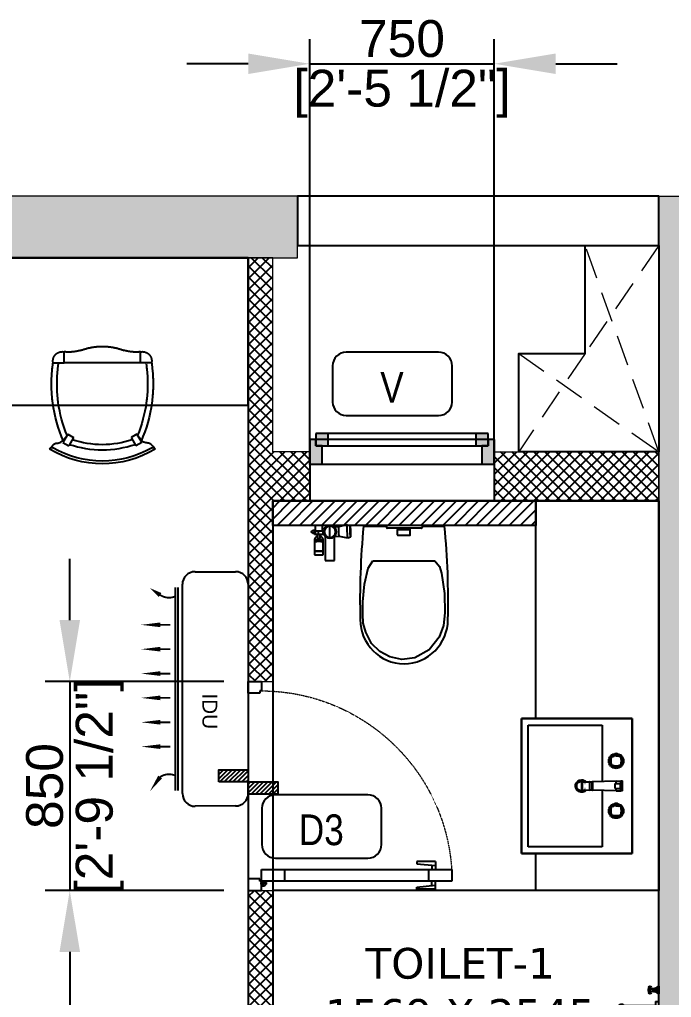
# Model space of a CAD drawing. Header units: millimetres. Extents: x -9976 to 131129, y -15735 to 207061.
# Drawn here: x 100364 to 103014, y 179416 to 183395 of the extents above; entities that cross this region are included whole.
import ezdxf
from ezdxf.enums import TextEntityAlignment as Align

# ---------------------------------------------------------------- set-up
doc = ezdxf.new("R2010")
doc.units = ezdxf.units.MM
for name, pattern in [('( Hidden )', [0.375, 0.25, -0.125]), ('3.5BHK EAST-UN-5$0$DASHED', [0.75, 0.5, -0.25]), ('3BHK  WEST_UN-2$0$2024-08-30_TOWER-C$0$HIDDEN', [9.525, 6.35, -3.175])]:
    doc.linetypes.add(name, pattern=pattern)
for name, color, linetype in [('A-Dimensions', 4, 'Continuous'), ('A-Door', 11, 'Continuous'), ('A-Door Line', 8, 'Continuous'), ('A-Elevation 10', 8, 'Continuous'), ('A-Fixture', 8, 'Continuous'), ('A-Furniture', 8, 'Continuous'), ('A-Hatch', 252, 'Continuous'), ('A-Room Boundary', 44, 'Continuous'), ('A-Shaft', 8, 'Continuous'), ('A-Text Main', 44, 'Continuous'), ('A-Ventilator', 4, 'Continuous')]:
    doc.layers.add(name, color=color, linetype=linetype)
doc.layers.add('A-Wall', color=240, linetype='Continuous', lineweight=35)
doc.styles.add('2024-08-29_TOWER-A$0$simplex-0.8', font='simplex.shx', dxfattribs={"width": 0.8})
doc.styles.add('3BHK  WEST_UN-2$0$AMISH', font='arial.ttf')
doc.styles.add('3BHK EAST -UN-4$0$grid_text', font='verdana.ttf')
doc.styles.add('ARIAL', font='ARIALN.TTF')
doc.styles.add('S', font='arial.ttf', dxfattribs={"height": 150})
doc.dimstyles.new('DIMSMALL', dxfattribs={"dimtxt": 150, "dimasz": 250, "dimexe": 100, "dimexo": 100, "dimgap": 25, "dimtad": 1, "dimdec": 0, "dimtxsty": 'S', "dimcen": 0, "dimdle": 100, "dimclrd": 8, "dimclre": 8, "dimclrt": 256, "dimazin": 3, "dimtfac": 1, "dimtdec": 0, "dimtix": 1, "dimtmove": 0, "dimatfit": 3, "dimldrblk": '12_DatumFilled', "dimlwd": -1, "dimlwe": -1, "dimarcsym": 1})

# ---------------------------------------------------------------- blocks, each defined once
blk = doc.blocks.new('A$C9b4d8ff6')
at = {"layer": 'A-Door'}
for p, q in [((84.9, 827.1), (37.7, 827.1)), ((37.7, 827.1), (37.8, 53.1)), ((85, 53.1), (84.9, 827.1)), ((4.7, 761.1), (37.7, 761.1)), ((4.7, 761.1), (4.7, 685.5)), ((14.1, 685.5), (21.1, 761.1)), ((117.9, 761.1), (84.9, 761.1)), ((108.5, 685.5), (101.5, 761.1)), ((117.9, 761.1), (118, 685.5)), ((19.8, 746.9), (37.7, 746.9)), ((84.9, 732.7), (37.7, 732.7)), ((102.8, 746.9), (84.9, 746.9)), ((4.7, 685.5), (14.1, 685.5)), ((118, 685.5), (108.5, 685.5)), ((84.9, 147.5), (37.7, 147.5)), ((0, 0), (0, 53.1)), ((0, 53.1), (37.8, 53.1)), ((14.2, 62.5), (42.5, 62.5)), ((28.3, 76.7), (28.3, 48.4)), ((37.8, 53.1), (85, 53.1)), ((37.8, 53.1), (37.8, 47.2)), ((37.8, 47.2), (47.2, 47.2)), ((47.2, 47.2), (47.2, 0)), ((85, 53.1), (85, 53.1)), ((802.8, 47.2), (802.8, 0.1)), ((812.2, 47.2), (802.8, 47.2)), ((850, 53.2), (812.2, 53.1)), ((812.2, 53.1), (812.2, 47.2)), ((850, 0.1), (850, 53.2)), ((47.2, 0), (0, 0)), ((802.8, 0.1), (850, 0.1))]:
    blk.add_line(p, q, dxfattribs=at)
blk.add_circle((28.3, 62.5), 9.44, dxfattribs=at)
at = {"layer": 'A-Door', "linetype": '3.5BHK EAST-UN-5$0$DASHED', "lineweight": 0}
blk.add_arc((35.5, 52), 776.7, 0.0858, 86.3542, dxfattribs=at)
blk = doc.blocks.new('3BHK  WEST_UN-2$0$2024-08-30_TOWER-C$0$STUDY TABLE CHAIR')
at = {"linetype": '3BHK  WEST_UN-2$0$2024-08-30_TOWER-C$0$HIDDEN', "ltscale": 0.1}
for p, q in [((-0.1555, 0.4111), (-0.1555, 0.4556)), ((0.1556, 0.4111), (0.1556, 0.4556)), ((-0.1999, 0.4111), (-0.1555, 0.4111)), ((-0.1555, 0.4111), (0.1556, 0.4111)), ((0.2001, 0.4111), (0.1556, 0.4111))]:
    blk.add_line(p, q, dxfattribs=at)
for p, q in [((-0.1407, 0.1205), (-0.1601, 0.0868)), ((-0.1407, 0.1205), (-0.1166, 0.1066)), ((0.1408, 0.1205), (0.1168, 0.1066)), ((0.1408, 0.1205), (0.1603, 0.0868)), ((-0.1601, 0.0868), (-0.1361, 0.0729)), ((-0.1166, 0.1066), (-0.1361, 0.0729)), ((0.1168, 0.1066), (0.1362, 0.0729)), ((0.1603, 0.0868), (0.1362, 0.0729)), ((0.2129, 0.0621), (0.2143, 0.0597))]:
    blk.add_line(p, q)
for centre, radius, start, end in [((0.0001, 0.2324), 0.2454, 68.7607, 111.2393), ((-0.1629, 0.4185), 0.0378, 78.6583, 191.3417), ((-0.1365, 0.6309), 0.1764, 263.8312, 285.6961), ((0.1367, 0.6309), 0.1764, 254.3039, 276.1688), ((0.1631, 0.4185), 0.0378, 348.6583, 101.3417), ((0.3729, 0.325), 0.5793, 171.4462, 187.5978), ((0.3729, 0.325), 0.557, 171.1022, 187.9028), ((-0.3726, 0.325), 0.557, 352.0972, 8.8978), ((-0.3726, 0.325), 0.5793, 352.4022, 8.5538)]:
    blk.add_arc(centre, radius, start, end, dxfattribs=at)
for centre, radius, start, end in [((0.3729, 0.325), 0.5793, 187.5978, 203.7494), ((0.3729, 0.325), 0.557, 187.9028, 202.0547), ((-0.3726, 0.325), 0.557, 337.9453, 352.0972), ((-0.3726, 0.325), 0.5793, 336.2506, 352.4022), ((0.0001, 0.4667), 0.3889, 251.717, 288.283), ((-0.2058, 0.0575), 0.00864, 63.5361, 166.1654), ((0, 0.4148), 0.4148, 238.902, 301.1196), ((0, 0.4148), 0.4037, 239.9747, 300.0253), ((0.0001, 0.4667), 0.4111, 251.0753, 288.9247), ((0.2058, 0.0581), 0.00814, 29.3011, 117.8056)]:
    blk.add_arc(centre, radius, start, end)
for points, knots in [([(-0.2102, 0.0649), (-0.2048, 0.0722), (-0.1961, 0.0837), (-0.179, 0.0843), (-0.1605, 0.0918), (-0.1515, 0.1042), (-0.1443, 0.1142)], [0, 0, 0, 0, 1.141957, 1.816294, 2.20041, 3.805403, 3.805403, 3.805403, 3.805403]), ([(0.21, 0.0651), (0.2047, 0.0722), (0.1963, 0.0837), (0.1793, 0.0842), (0.1608, 0.0918), (0.1519, 0.1042), (0.1446, 0.1142)], [0, 0, 0, 0, 1.119264, 1.793601, 2.177718, 3.782711, 3.782711, 3.782711, 3.782711])]:
    blk.add_open_spline(points, degree=3, knots=knots)
blk = doc.blocks.new('A$C68b82993')
at = {"layer": 'A-Furniture', "ltscale": 600}
blk.add_lwpolyline([(1200, 0), (1200, 600), (0, 600), (0, 0)], close=True, dxfattribs=at)
at = {"layer": 'A-Furniture', "ltscale": 600, "xscale": -1000, "yscale": 1000, "zscale": 1000}
blk.add_blockref('3BHK  WEST_UN-2$0$2024-08-30_TOWER-C$0$STUDY TABLE CHAIR', (606.6, -238.7), dxfattribs=at)
blk = doc.blocks.new('A$Cf00fcc3f')
at = {"layer": 'A-Fixture'}
for p, q in [((0, 0), (0, -450)), ((550, 0), (0, 0)), ((0, -450), (0, 0)), ((0, 0), (550, 0)), ((550, -450), (550, 0)), ((550, 0), (550, -450)), ((153.6, -41.5), (163.5, -38.6)), ((157.1, -39.5), (155.1, -41.1)), ((162.3, -36.7), (157.1, -39.5)), ((167.9, -35), (162.3, -36.7)), ((163.5, -38.6), (173.8, -37.6)), ((163.5, -38.6), (164.5, -41)), ((173.8, -34.4), (167.9, -35)), ((179.7, -35), (173.8, -34.4)), ((179.7, -35), (173.8, -34.4)), ((173.8, -37.6), (184.1, -38.6)), ((173.8, -37.6), (173.8, -40.1)), ((185.4, -36.7), (179.7, -35)), ((185.4, -36.7), (179.7, -35)), ((184.1, -38.6), (183.2, -41)), ((184.1, -38.6), (194.1, -41.5)), ((190.6, -39.5), (185.4, -36.7)), ((190.6, -39.5), (185.4, -36.7)), ((192.5, -41.1), (190.6, -39.5)), ((192.5, -41.1), (190.6, -39.5)), ((254.8, -39.2), (296, -39.2)), ((254.8, -39.2), (255, -45.5)), ((295.9, -45.5), (296, -39.2)), ((356.8, -41.5), (366.7, -38.6)), ((360.3, -39.5), (358.3, -41.1)), ((365.5, -36.7), (360.3, -39.5)), ((371.1, -35), (365.5, -36.7)), ((366.7, -38.6), (377, -37.6)), ((366.7, -38.6), (367.7, -41)), ((377, -34.4), (371.1, -35)), ((382.9, -35), (377, -34.4)), ((382.9, -35), (377, -34.4)), ((377, -37.6), (387.3, -38.6)), ((377, -37.6), (377, -40.1)), ((388.6, -36.7), (382.9, -35)), ((388.6, -36.7), (382.9, -35)), ((387.3, -38.6), (386.4, -41)), ((387.3, -38.6), (397.3, -41.5)), ((393.8, -39.5), (388.6, -36.7)), ((393.8, -39.5), (388.6, -36.7)), ((395.7, -41.1), (393.8, -39.5)), ((395.7, -41.1), (393.8, -39.5)), ((144.2, -58.7), (143.6, -64.6)), ((143.6, -64.6), (144.2, -70.5)), ((143.6, -64.6), (144.2, -70.5)), ((145.9, -53), (144.2, -58.7)), ((144.2, -70.5), (145.9, -76.1)), ((144.2, -70.5), (145.9, -76.1)), ((148.7, -47.8), (145.9, -53)), ((145.9, -76.1), (148.7, -81.3)), ((145.9, -76.1), (148.7, -81.3)), ((146.8, -64.6), (147.8, -54.3)), ((147.8, -74.9), (146.8, -64.6)), ((149.4, -64.6), (146.8, -64.6)), ((147.8, -54.3), (150.8, -44.3)), ((147.8, -54.3), (150.3, -55.2)), ((147.8, -74.9), (150.3, -73.9)), ((150.8, -84.8), (147.8, -74.9)), ((150.3, -45.9), (148.7, -47.8)), ((149.4, -64.6), (150.3, -55.2)), ((150.3, -73.9), (149.4, -64.6)), ((150.3, -55.2), (152.9, -46.2)), ((152.9, -82.9), (150.3, -73.9)), ((151.6, -42.4), (150.8, -44.3)), ((150.8, -44.3), (152.9, -46.2)), ((151.6, -42.4), (153.6, -41.5)), ((153.7, -44.5), (151.6, -42.4)), ((152.5, -55), (151.6, -64.6)), ((151.6, -64.6), (152.5, -74.2)), ((151.6, -64.6), (152.5, -74.2)), ((155.2, -46), (152.5, -55)), ((155.2, -46), (152.5, -55)), ((152.5, -74.2), (155.2, -83.2)), ((152.5, -74.2), (155.2, -83.2)), ((153.7, -44.5), (152.9, -46.2)), ((154.1, -55.3), (153.2, -64.6)), ((153.2, -64.6), (154.1, -73.9)), ((155.5, -43.7), (153.6, -41.5)), ((155.5, -43.7), (153.7, -44.5)), ((156.4, -47.2), (154.1, -55.3)), ((154.1, -73.9), (156.4, -81.9)), ((164.2, -43.3), (155.2, -46)), ((155.5, -43.7), (164.5, -41)), ((164.5, -44.9), (156.4, -47.2)), ((173.8, -42.3), (164.2, -43.3)), ((173.8, -42.3), (164.2, -43.3)), ((164.5, -41), (173.8, -40.1)), ((173.8, -43.9), (164.5, -44.9)), ((173.8, -40.1), (183.2, -41)), ((183.4, -43.3), (173.8, -42.3)), ((183.1, -44.9), (173.8, -43.9)), ((191.2, -47.2), (183.1, -44.9)), ((183.2, -41), (192.2, -43.7)), ((183.4, -43.3), (192.4, -46)), ((192.4, -46), (183.4, -43.3)), ((191.2, -47.2), (193.5, -55.3)), ((191.2, -81.9), (193.5, -73.9)), ((192.2, -43.7), (194.1, -41.5)), ((192.2, -43.7), (193.9, -44.5)), ((192.4, -46), (195.1, -55)), ((192.4, -83.2), (195.1, -74.2)), ((192.4, -83.2), (195.1, -74.2)), ((194.4, -64.6), (193.5, -55.3)), ((194.4, -64.6), (193.5, -73.9)), ((193.9, -44.5), (196, -42.4)), ((193.9, -44.5), (194.7, -46.2)), ((194.1, -41.5), (196, -42.4)), ((196.9, -44.3), (194.7, -46.2)), ((194.7, -46.2), (197.4, -55.2)), ((197.4, -73.9), (194.7, -82.9)), ((195.1, -55), (196, -64.6)), ((196, -64.6), (195.1, -74.2)), ((196, -42.4), (196.9, -44.3)), ((196.9, -44.3), (199.8, -54.3)), ((199.8, -74.9), (196.9, -84.8)), ((198.9, -47.8), (197.3, -45.9)), ((198.9, -47.8), (197.3, -45.9)), ((199.8, -54.3), (197.4, -55.2)), ((197.4, -55.2), (198.3, -64.6)), ((198.3, -64.6), (197.4, -73.9)), ((199.8, -74.9), (197.4, -73.9)), ((198.3, -64.6), (200.8, -64.6)), ((201.7, -53), (198.9, -47.8)), ((201.7, -53), (198.9, -47.8)), ((198.9, -81.3), (201.7, -76.1)), ((198.9, -81.3), (201.7, -76.1)), ((199.8, -54.3), (200.8, -64.6)), ((200.8, -64.6), (199.8, -74.9)), ((203.4, -58.7), (201.7, -53)), ((203.4, -58.7), (201.7, -53)), ((201.7, -76.1), (203.4, -70.5)), ((201.7, -76.1), (203.4, -70.5)), ((203.4, -58.7), (204, -64.6)), ((204, -64.6), (203.4, -58.7)), ((204, -64.6), (203.4, -70.5)), ((204, -64.6), (203.4, -70.5)), ((255.5, -64.6), (255, -45.5)), ((255, -45.5), (295.9, -45.5)), ((255.5, -64.6), (258.3, -160.2)), ((255.5, -64.6), (265.1, -64.6)), ((265.1, -68.5), (265.1, -47.9)), ((285.7, -47.9), (265.1, -47.9)), ((265.1, -68.5), (285.7, -68.5)), ((285.7, -68.5), (285.7, -47.9)), ((285.7, -64.6), (295.3, -64.6)), ((295.3, -64.6), (292.6, -160.2)), ((295.3, -64.6), (295.9, -45.5)), ((347.4, -58.7), (346.8, -64.6)), ((346.8, -64.6), (347.4, -70.5)), ((346.8, -64.6), (347.4, -70.5)), ((349.1, -53), (347.4, -58.7)), ((347.4, -70.5), (349.1, -76.1)), ((347.4, -70.5), (349.1, -76.1)), ((351.9, -47.8), (349.1, -53)), ((349.1, -76.1), (351.9, -81.3)), ((349.1, -76.1), (351.9, -81.3)), ((350, -64.6), (351, -54.3)), ((351, -74.9), (350, -64.6)), ((352.6, -64.6), (350, -64.6)), ((351, -54.3), (354, -44.3)), ((351, -54.3), (353.5, -55.2)), ((351, -74.9), (353.5, -73.9)), ((354, -84.8), (351, -74.9)), ((353.5, -45.9), (351.9, -47.8)), ((352.6, -64.6), (353.5, -55.2)), ((353.5, -73.9), (352.6, -64.6)), ((353.5, -55.2), (356.1, -46.2)), ((356.1, -82.9), (353.5, -73.9)), ((354.8, -42.4), (354, -44.3)), ((354, -44.3), (356.1, -46.2)), ((354.8, -42.4), (356.8, -41.5)), ((356.9, -44.5), (354.8, -42.4)), ((355.7, -55), (354.8, -64.6)), ((354.8, -64.6), (355.7, -74.2)), ((354.8, -64.6), (355.7, -74.2)), ((358.4, -46), (355.7, -55)), ((358.4, -46), (355.7, -55)), ((355.7, -74.2), (358.4, -83.2)), ((355.7, -74.2), (358.4, -83.2)), ((356.9, -44.5), (356.1, -46.2)), ((357.3, -55.3), (356.4, -64.6)), ((356.4, -64.6), (357.3, -73.9)), ((358.7, -43.7), (356.8, -41.5)), ((358.7, -43.7), (356.9, -44.5)), ((359.6, -47.2), (357.3, -55.3)), ((357.3, -73.9), (359.6, -81.9)), ((367.4, -43.3), (358.4, -46)), ((358.7, -43.7), (367.7, -41)), ((367.7, -44.9), (359.6, -47.2)), ((377, -42.3), (367.4, -43.3)), ((377, -42.3), (367.4, -43.3)), ((367.7, -41), (377, -40.1)), ((377, -43.9), (367.7, -44.9)), ((377, -40.1), (386.4, -41)), ((386.6, -43.3), (377, -42.3)), ((386.3, -44.9), (377, -43.9)), ((394.4, -47.2), (386.3, -44.9)), ((386.4, -41), (395.4, -43.7)), ((386.6, -43.3), (395.6, -46)), ((395.6, -46), (386.6, -43.3)), ((394.4, -47.2), (396.7, -55.3)), ((394.4, -81.9), (396.7, -73.9)), ((395.4, -43.7), (397.3, -41.5)), ((395.4, -43.7), (397.1, -44.5)), ((395.6, -46), (398.3, -55)), ((395.6, -83.2), (398.3, -74.2)), ((395.6, -83.2), (398.3, -74.2)), ((397.6, -64.6), (396.7, -55.3)), ((397.6, -64.6), (396.7, -73.9)), ((397.1, -44.5), (399.2, -42.4)), ((397.1, -44.5), (397.9, -46.2)), ((397.3, -41.5), (399.2, -42.4)), ((400.1, -44.3), (397.9, -46.2)), ((397.9, -46.2), (400.6, -55.2)), ((400.6, -73.9), (397.9, -82.9)), ((398.3, -55), (399.2, -64.6)), ((399.2, -64.6), (398.3, -74.2)), ((399.2, -42.4), (400.1, -44.3)), ((400.1, -44.3), (403, -54.3)), ((403, -74.9), (400.1, -84.8)), ((402.1, -47.8), (400.5, -45.9)), ((402.1, -47.8), (400.5, -45.9)), ((403, -54.3), (400.6, -55.2)), ((400.6, -55.2), (401.5, -64.6)), ((401.5, -64.6), (400.6, -73.9)), ((403, -74.9), (400.6, -73.9)), ((401.5, -64.6), (404, -64.6)), ((404.9, -53), (402.1, -47.8)), ((404.9, -53), (402.1, -47.8)), ((402.1, -81.3), (404.9, -76.1)), ((402.1, -81.3), (404.9, -76.1)), ((403, -54.3), (404, -64.6)), ((404, -64.6), (403, -74.9)), ((406.6, -58.7), (404.9, -53)), ((406.6, -58.7), (404.9, -53)), ((404.9, -76.1), (406.6, -70.5)), ((404.9, -76.1), (406.6, -70.5)), ((406.6, -58.7), (407.2, -64.6)), ((406.6, -58.7), (407.2, -64.6)), ((407.2, -64.6), (406.6, -70.5)), ((407.2, -64.6), (406.6, -70.5)), ((148.7, -81.3), (150.3, -83.2)), ((148.7, -81.3), (150.3, -83.2)), ((150.8, -84.8), (152.9, -82.9)), ((151.6, -86.8), (150.8, -84.8)), ((151.6, -86.8), (153.7, -84.7)), ((151.6, -86.8), (153.6, -87.6)), ((152.9, -82.9), (153.7, -84.7)), ((155.5, -85.5), (153.6, -87.6)), ((163.5, -90.6), (153.6, -87.6)), ((153.7, -84.7), (155.5, -85.5)), ((155.1, -88.1), (157.1, -89.7)), ((155.1, -88.1), (157.1, -89.7)), ((155.2, -83.2), (164.2, -85.9)), ((155.2, -83.2), (164.2, -85.9)), ((164.5, -88.1), (155.5, -85.5)), ((156.4, -81.9), (164.5, -84.3)), ((157.1, -89.7), (162.3, -92.4)), ((157.1, -89.7), (162.3, -92.4)), ((162.3, -92.4), (167.9, -94.2)), ((162.3, -92.4), (167.9, -94.2)), ((163.5, -90.6), (164.5, -88.1)), ((173.8, -91.6), (163.5, -90.6)), ((164.2, -85.9), (173.8, -86.8)), ((164.2, -85.9), (173.8, -86.8)), ((164.5, -84.3), (173.8, -85.2)), ((173.8, -89), (164.5, -88.1)), ((167.9, -94.2), (173.8, -94.7)), ((167.9, -94.2), (173.8, -94.7)), ((173.8, -85.2), (183.1, -84.3)), ((173.8, -86.8), (183.4, -85.9)), ((173.8, -86.8), (183.4, -85.9)), ((183.2, -88.1), (173.8, -89)), ((173.8, -91.6), (173.8, -89)), ((184.1, -90.6), (173.8, -91.6)), ((173.8, -94.7), (179.7, -94.2)), ((173.8, -94.7), (179.7, -94.2)), ((179.7, -94.2), (185.4, -92.4)), ((179.7, -94.2), (185.4, -92.4)), ((183.1, -84.3), (191.2, -81.9)), ((192.2, -85.5), (183.2, -88.1)), ((184.1, -90.6), (183.2, -88.1)), ((183.4, -85.9), (192.4, -83.2)), ((183.4, -85.9), (192.4, -83.2)), ((194.1, -87.6), (184.1, -90.6)), ((185.4, -92.4), (190.6, -89.7)), ((185.4, -92.4), (190.6, -89.7)), ((190.6, -89.7), (192.5, -88.1)), ((190.6, -89.7), (192.5, -88.1)), ((192.2, -85.5), (193.9, -84.7)), ((192.2, -85.5), (194.1, -87.6)), ((193.9, -84.7), (194.7, -82.9)), ((193.9, -84.7), (196, -86.8)), ((196, -86.8), (194.1, -87.6)), ((196.9, -84.8), (194.7, -82.9)), ((196, -86.8), (196.9, -84.8)), ((197.3, -83.2), (198.9, -81.3)), ((197.3, -83.2), (198.9, -81.3)), ((351.9, -81.3), (353.5, -83.2)), ((351.9, -81.3), (353.5, -83.2)), ((354, -84.8), (356.1, -82.9)), ((354.8, -86.8), (354, -84.8)), ((354.8, -86.8), (356.9, -84.7)), ((354.8, -86.8), (356.8, -87.6)), ((356.1, -82.9), (356.9, -84.7)), ((358.7, -85.5), (356.8, -87.6)), ((366.7, -90.6), (356.8, -87.6)), ((356.9, -84.7), (358.7, -85.5)), ((358.3, -88.1), (360.3, -89.7)), ((358.3, -88.1), (360.3, -89.7)), ((358.4, -83.2), (367.4, -85.9)), ((358.4, -83.2), (367.4, -85.9)), ((367.7, -88.1), (358.7, -85.5)), ((359.6, -81.9), (367.7, -84.3)), ((360.3, -89.7), (365.5, -92.4)), ((360.3, -89.7), (365.5, -92.4)), ((365.5, -92.4), (371.1, -94.2)), ((365.5, -92.4), (371.1, -94.2)), ((366.7, -90.6), (367.7, -88.1)), ((377, -91.6), (366.7, -90.6)), ((367.4, -85.9), (377, -86.8)), ((367.4, -85.9), (377, -86.8)), ((367.7, -84.3), (377, -85.2)), ((377, -89), (367.7, -88.1)), ((371.1, -94.2), (377, -94.7)), ((371.1, -94.2), (377, -94.7)), ((377, -85.2), (386.3, -84.3)), ((377, -86.8), (386.6, -85.9)), ((377, -86.8), (386.6, -85.9)), ((386.4, -88.1), (377, -89)), ((377, -91.6), (377, -89)), ((387.3, -90.6), (377, -91.6)), ((377, -94.7), (382.9, -94.2)), ((377, -94.7), (382.9, -94.2)), ((382.9, -94.2), (388.6, -92.4)), ((382.9, -94.2), (388.6, -92.4)), ((386.3, -84.3), (394.4, -81.9)), ((395.4, -85.5), (386.4, -88.1)), ((387.3, -90.6), (386.4, -88.1)), ((386.6, -85.9), (395.6, -83.2)), ((386.6, -85.9), (395.6, -83.2)), ((397.3, -87.6), (387.3, -90.6)), ((388.6, -92.4), (393.8, -89.7)), ((388.6, -92.4), (393.8, -89.7)), ((393.8, -89.7), (395.7, -88.1)), ((393.8, -89.7), (395.7, -88.1)), ((395.4, -85.5), (397.1, -84.7)), ((395.4, -85.5), (397.3, -87.6)), ((397.1, -84.7), (397.9, -82.9)), ((397.1, -84.7), (399.2, -86.8)), ((399.2, -86.8), (397.3, -87.6)), ((400.1, -84.8), (397.9, -82.9)), ((399.2, -86.8), (400.1, -84.8)), ((400.5, -83.2), (402.1, -81.3)), ((400.5, -83.2), (402.1, -81.3)), ((257.2, -122), (27.5, -122)), ((27.5, -122), (27.5, -422)), ((522.5, -122), (293.7, -122)), ((522.5, -422), (522.5, -122)), ((258.3, -162.3), (258.3, -160.2)), ((292.6, -160.2), (258.3, -160.2)), ((258.3, -162.3), (258.6, -171.8)), ((258.3, -162.3), (292.5, -162.3)), ((258.6, -171.8), (258.6, -172.7)), ((258.6, -171.8), (292.2, -171.8)), ((259.4, -201.1), (258.6, -172.7)), ((292.2, -172.7), (258.6, -172.7)), ((264.3, -192.3), (264.3, -190.8)), ((286.5, -192.3), (286.5, -190.8)), ((291.4, -201.1), (292.2, -172.7)), ((292.2, -171.8), (292.5, -162.3)), ((292.2, -171.8), (292.2, -172.7)), ((292.6, -160.2), (292.5, -162.3)), ((259.4, -201.1), (259.5, -204.3)), ((259.4, -201.1), (291.4, -201.1)), ((259.5, -204.3), (291.3, -204.3)), ((291.3, -204.3), (291.4, -201.1)), ((27.5, -422), (522.5, -422)), ((0, -450), (550, -450)), ((550, -450), (0, -450))]:
    blk.add_line(p, q, dxfattribs=at)
for radius, start, end in [(25, 130.6704, 0), (20, 145.6811, 0), (25, 0, 45), (20, 0, 24.0891)]:
    blk.add_arc((275, -205), radius, start, end, dxfattribs=at)
blk = doc.blocks.new('A$Cc5426abf')
at = {"layer": 'A-Ventilator', "linetype": 'Continuous'}
for points in [[(0, 150), (50, 150), (50, 225), (25, 225), (25, 250), (0, 250)], [(25, 225), (75, 225), (75, 275), (25, 275)], [(725, 275), (675, 275), (675, 225), (725, 225)], [(750, 250), (725, 250), (725, 225), (700, 225), (700, 150), (750, 150)]]:
    blk.add_hatch(color=256, dxfattribs=at).paths.add_polyline_path(points)
for p, q in [((0, 250), (0, 150)), ((750, 250), (0, 250)), ((25, 250), (0, 250)), ((0, 250), (0, 150)), ((0, 250), (0, 150)), ((75, 275), (25, 275)), ((25, 275), (25, 225)), ((25, 225), (25, 250)), ((675, 275), (75, 275)), ((75, 225), (75, 275)), ((675, 275), (75, 275)), ((675, 250), (75, 250)), ((725, 275), (675, 275)), ((675, 275), (675, 225)), ((725, 225), (725, 275)), ((750, 250), (725, 250)), ((725, 250), (725, 225)), ((750, 250), (750, 150)), ((750, 250), (750, 150)), ((750, 250), (750, 150)), ((50, 225), (25, 225)), ((25, 225), (75, 225)), ((50, 150), (50, 225)), ((75, 225), (675, 225)), ((675, 225), (725, 225)), ((725, 225), (700, 225)), ((700, 225), (700, 150)), ((0, 150), (0, 0)), ((0, 150), (50, 150)), ((0, 150), (0, 0)), ((50, 150), (700, 150)), ((700, 150), (750, 150)), ((750, 150), (750, 0)), ((750, 150), (750, 0)), ((750, 0), (0, 0))]:
    blk.add_line(p, q, dxfattribs=at)
blk = doc.blocks.new('A$Cfbc7273c')
at = {"layer": 'A-Fixture'}
for p, q in [((-41.9, 68.8), (-41.9, 81.3)), ((-41.9, 81.3), (-27.4, 81.2)), ((-23.6, 68.6), (-23.6, 81.3)), ((-22.2, 81.5), (-22.2, 68.5)), ((-20.4, 68.3), (-20.4, 81.7)), ((-18, 82.2), (-18, 67.8)), ((-15.8, 67.3), (-15.8, 82.7)), ((-13.3, 66.5), (-13.3, 83.5)), ((-9.9, 65.2), (-9.9, 84.7)), ((-5.4, 63), (-5.4, 87)), ((0, 90.6), (0, 59.4)), ((0, -90.6), (0, 90.6)), ((-27.4, 68.8), (-41.9, 68.8)), ((-13.5, 10), (-152, 10)), ((-13.5, 26), (-13.5, 10)), ((0, 27), (-12.5, 27)), ((0, -27), (0, 27)), ((-152, -10), (-13.5, -10)), ((-13.5, -10), (-13.5, -26)), ((-12.5, -27), (0, -27)), ((-41.9, -68.8), (-41.9, -81.3)), ((-27.4, -68.8), (-41.9, -68.8)), ((-23.6, -68.6), (-23.6, -81.3)), ((-22.2, -81.5), (-22.2, -68.5)), ((-20.4, -68.3), (-20.4, -81.7)), ((-18, -82.2), (-18, -67.8)), ((-15.8, -67.3), (-15.8, -82.7)), ((-13.3, -66.5), (-13.3, -83.5)), ((-9.9, -65.2), (-9.9, -84.7)), ((-5.4, -63), (-5.4, -87)), ((0, -90.6), (0, -59.4)), ((-41.9, -81.3), (-27.4, -81.2))]:
    blk.add_line(p, q, dxfattribs=at)
for centre, radius in [((-36, 85.7), 4.41), ((-36, 64.3), 4.41), ((-36, 74.8), 3.69), ((-36, -64.3), 4.41), ((-36, -74.8), 3.69), ((-36, -85.7), 4.41)]:
    blk.add_circle(centre, radius, dxfattribs=at)
for centre, radius, start, end in [((-27.2, 125.4), 44.2, 269.7849, 308.0362), ((-27.4, 24.1), 44.7, 52.1791, 90), ((-152, 0), 16, 90, 180.0001), ((-152, 0), 16, 180.0001, 270), ((-152, 0), 10, 90, 270), ((-152, 0), 16, 38.6822, 90), ((-12.5, 26), 0.999, 89.9998, 180.1995), ((-152, 0), 16, 270, 321.3178), ((-12.5, -26), 1, 180, 269.8008), ((-27.4, -24.1), 44.7, 270, 307.8209), ((-27.2, -125.4), 44.2, 51.9638, 90.2151)]:
    blk.add_arc(centre, radius, start, end, dxfattribs=at)
blk = doc.blocks.new('3BHK  WEST_UN-2$0$fgdskokjmfv')
at = {"layer": 'A-Fixture', "linetype": 'Continuous'}
for p, q in [((15769362.5, 1072214.8), (15769328, 1072207)), ((15769362.5, 1072214.8), (15769374.5, 1072212)), ((15769217.4, 1072186.7), (15769217.5, 1072186.9)), ((15769217.4, 1072186.5), (15769217.4, 1072186.7)), ((15769217.4, 1072186.3), (15769217.4, 1072186.5)), ((15769217.4, 1072186.1), (15769217.4, 1072186.3)), ((15769217.4, 1072186.3), (15769217.4, 1072186.3)), ((15769217.5, 1072185.9), (15769217.4, 1072186.1)), ((15769217.5, 1072187.3), (15769217.6, 1072187.5)), ((15769217.5, 1072187.1), (15769217.5, 1072187.3)), ((15769217.5, 1072186.9), (15769217.5, 1072187.1)), ((15769217.5, 1072185.7), (15769217.5, 1072185.9)), ((15769217.5, 1072185.5), (15769217.5, 1072185.7)), ((15769217.5, 1072185.3), (15769217.5, 1072185.5)), ((15769217.6, 1072185.1), (15769217.5, 1072185.3)), ((15769217.6, 1072187.7), (15769217.7, 1072187.9)), ((15769217.6, 1072187.5), (15769217.6, 1072187.7)), ((15769217.6, 1072184.9), (15769217.6, 1072185.1)), ((15769217.7, 1072184.7), (15769217.6, 1072184.9)), ((15769217.7, 1072187.9), (15769217.8, 1072188.1)), ((15769217.8, 1072184.5), (15769217.7, 1072184.7)), ((15769217.8, 1072188.3), (15769217.9, 1072188.5)), ((15769217.8, 1072188.1), (15769217.8, 1072188.3)), ((15769217.8, 1072184.3), (15769217.8, 1072184.5)), ((15769217.9, 1072184.2), (15769217.8, 1072184.3)), ((15769217.9, 1072188.5), (15769218, 1072188.7)), ((15769218, 1072184), (15769217.9, 1072184.2)), ((15769218, 1072188.7), (15769218.1, 1072188.8)), ((15769218.1, 1072183.8), (15769218, 1072184)), ((15769218.1, 1072188.8), (15769218.2, 1072189)), ((15769218.2, 1072183.6), (15769218.1, 1072183.8)), ((15769218.2, 1072189), (15769218.3, 1072189.2)), ((15769218.3, 1072183.5), (15769218.2, 1072183.6)), ((15769218.3, 1072189.2), (15769218.4, 1072189.3)), ((15769218.5, 1072183.3), (15769218.3, 1072183.5)), ((15769218.4, 1072189.3), (15769218.5, 1072189.5)), ((15769218.5, 1072189.5), (15769218.7, 1072189.6)), ((15769218.6, 1072183.2), (15769218.5, 1072183.3)), ((15769218.7, 1072183), (15769218.6, 1072183.2)), ((15769218.7, 1072189.6), (15769218.8, 1072189.8)), ((15769218.8, 1072182.9), (15769218.7, 1072183)), ((15769218.8, 1072189.8), (15769218.9, 1072189.9)), ((15769219, 1072182.7), (15769218.8, 1072182.9)), ((15769218.9, 1072189.9), (15769219.1, 1072190.1)), ((15769219.1, 1072182.6), (15769219, 1072182.7)), ((15769219.1, 1072190.1), (15769219.2, 1072190.2)), ((15769219.3, 1072182.5), (15769219.1, 1072182.6)), ((15769219.2, 1072190.2), (15769219.4, 1072190.3)), ((15769219.4, 1072182.3), (15769219.3, 1072182.5)), ((15769219.4, 1072190.3), (15769219.6, 1072190.4)), ((15769219.6, 1072182.2), (15769219.4, 1072182.3)), ((15769219.6, 1072190.4), (15769219.7, 1072190.6)), ((15769219.8, 1072182.1), (15769219.6, 1072182.2)), ((15769219.7, 1072190.6), (15769219.9, 1072190.7)), ((15769219.9, 1072182), (15769219.8, 1072182.1)), ((15769219.9, 1072190.7), (15769220.1, 1072190.8)), ((15769220.1, 1072181.9), (15769219.9, 1072182)), ((15769220.1, 1072190.8), (15769220.3, 1072190.8)), ((15769220.3, 1072181.8), (15769220.1, 1072181.9)), ((15769220.3, 1072190.8), (15769220.4, 1072190.9)), ((15769220.5, 1072181.7), (15769220.3, 1072181.8)), ((15769220.4, 1072190.9), (15769220.6, 1072191)), ((15769220.7, 1072181.7), (15769220.5, 1072181.7)), ((15769220.6, 1072191), (15769220.8, 1072191.1)), ((15769220.9, 1072181.6), (15769220.7, 1072181.7)), ((15769220.8, 1072191.1), (15769221, 1072191.1)), ((15769221, 1072181.5), (15769220.9, 1072181.6)), ((15769221, 1072191.1), (15769221.2, 1072191.2)), ((15769221.2, 1072181.5), (15769221, 1072181.5)), ((15769221.2, 1072191.2), (15769221.4, 1072191.2)), ((15769221.4, 1072181.4), (15769221.2, 1072181.5)), ((15769221.4, 1072191.2), (15769221.6, 1072191.3)), ((15769221.6, 1072181.4), (15769221.4, 1072181.4)), ((15769221.6, 1072191.3), (15769221.8, 1072191.3)), ((15769221.8, 1072181.4), (15769221.6, 1072181.4)), ((15769221.8, 1072191.3), (15769222, 1072191.3)), ((15769222, 1072181.4), (15769221.8, 1072181.4)), ((15769222, 1072191.3), (15769222.2, 1072191.3)), ((15769222.2, 1072181.3), (15769222, 1072181.4)), ((15769222.2, 1072191.3), (15769222.4, 1072191.3)), ((15769222.4, 1072181.3), (15769222.2, 1072181.3)), ((15769222.4, 1072191.3), (15769222.4, 1072191.3)), ((15769222.5, 1072191.3), (15769222.4, 1072191.3)), ((15769222.4, 1072191.3), (15769222.4, 1072191.3)), ((15769222.4, 1072191.3), (15769222.5, 1072191.3)), ((15769222.5, 1072181.3), (15769222.4, 1072181.3)), ((15769222.4, 1072181.3), (15769222.4, 1072181.3)), ((15769222.4, 1072181.3), (15769222.5, 1072181.3)), ((15769222.6, 1072191.3), (15769222.5, 1072191.3)), ((15769222.5, 1072191.3), (15769222.5, 1072191.3)), ((15769222.5, 1072191.3), (15769222.7, 1072191.3)), ((15769222.6, 1072181.3), (15769222.5, 1072181.3)), ((15769222.5, 1072181.3), (15769222.5, 1072181.3)), ((15769222.5, 1072181.3), (15769222.7, 1072181.3)), ((15769222.8, 1072191.3), (15769222.6, 1072191.3)), ((15769222.8, 1072181.3), (15769222.6, 1072181.3)), ((15769222.7, 1072191.3), (15769222.9, 1072191.3)), ((15769222.7, 1072181.3), (15769222.8, 1072181.3)), ((15769232.1, 1072191.3), (15769222.8, 1072191.3)), ((15769222.8, 1072181.3), (15769228.8, 1072181.3)), ((15769223, 1072181.3), (15769222.8, 1072181.3)), ((15769222.9, 1072191.3), (15769223.1, 1072191.3)), ((15769223.3, 1072181.3), (15769223, 1072181.3)), ((15769223.1, 1072191.3), (15769223.4, 1072191.3)), ((15769223.6, 1072181.3), (15769223.3, 1072181.3)), ((15769223.4, 1072191.3), (15769223.8, 1072191.3)), ((15769224, 1072181.3), (15769223.6, 1072181.3)), ((15769223.8, 1072191.3), (15769224.2, 1072191.3)), ((15769224.4, 1072181.3), (15769224, 1072181.3)), ((15769224.2, 1072191.3), (15769224.7, 1072191.3)), ((15769224.9, 1072181.3), (15769224.4, 1072181.3)), ((15769228.6, 1072190), (15769228.8, 1072176)), ((15769228.7, 1072190), (15769232.9, 1072190)), ((15769233.2, 1072176), (15769228.9, 1072176)), ((15769231.8, 1072211.9), (15769232.1, 1072190)), ((15769309.2, 1072211.9), (15769231.8, 1072211.9)), ((15769232.9, 1072190), (15769239.6, 1072190)), ((15769233.1, 1072183), (15769232.9, 1072190)), ((15769233.2, 1072176), (15769233.1, 1072183)), ((15769239.6, 1072176), (15769233.2, 1072176)), ((15769239.6, 1072190), (15769243.9, 1072190)), ((15769243.8, 1072176), (15769239.6, 1072176)), ((15769240, 1072176), (15769240, 1072167.3)), ((15769242, 1072176), (15769242, 1072161.6)), ((15769243.9, 1072183), (15769243.8, 1072176)), ((15769247.1, 1072176), (15769243.8, 1072176)), ((15769243.9, 1072190), (15769247.1, 1072190)), ((15769243.9, 1072190), (15769243.9, 1072183)), ((15769247.1, 1072190), (15769264.5, 1072190)), ((15769264.4, 1072176), (15769247.1, 1072176)), ((15769252.2, 1072161.6), (15769252.2, 1072176)), ((15769254.3, 1072167.3), (15769254.3, 1072176)), ((15769262.2, 1072190), (15769262.5, 1072211.9)), ((15769262.2, 1072191.3), (15769262.5, 1072191.3)), ((15769262.5, 1072191.3), (15769263.8, 1072191.3)), ((15769263.8, 1072191.3), (15769265.2, 1072191.3)), ((15769264.4, 1072183), (15769264.5, 1072190)), ((15769264.4, 1072176), (15769264.4, 1072183)), ((15769265.9, 1072181.3), (15769264.5, 1072181.3)), ((15769265.2, 1072191.3), (15769266.5, 1072191.3)), ((15769266.6, 1072181.3), (15769265.9, 1072181.3)), ((15769274.3, 1072211.9), (15769274.3, 1072210.2)), ((15769274.3, 1072210.2), (15769274.3, 1072208.5)), ((15769274.3, 1072208.5), (15769274.3, 1072206.8)), ((15769274.3, 1072206.8), (15769274.3, 1072205.4)), ((15769292.1, 1072163.3), (15769292.1, 1072209.4)), ((15769309.2, 1072211.4), (15769309.2, 1072211.9)), ((15769309.2, 1072209.7), (15769309.2, 1072211.4)), ((15769309.2, 1072208), (15769309.2, 1072209.7)), ((15769309.2, 1072206.4), (15769309.2, 1072208)), ((15769309.2, 1072206), (15769309.2, 1072206.4)), ((15769328, 1072207), (15769309.9, 1072206.4)), ((15769428.5, 1072209.1), (15769522.1, 1072209.1)), ((15769667.1, 1072211.9), (15769522.1, 1072211.9)), ((15769522.1, 1072211.9), (15769522.1, 1072203.9)), ((15769664.1, 1072200.9), (15769525.1, 1072200.9)), ((15769618.4, 1072200.9), (15769565.9, 1072200.9)), ((15769565.9, 1072200.9), (15769565.9, 1072197.6)), ((15769618.4, 1072194.8), (15769565.9, 1072194.8)), ((15769565.9, 1072194.8), (15769565.9, 1072174.4)), ((15769567.4, 1072196.1), (15769616.9, 1072196.1)), ((15769618.4, 1072197.6), (15769618.4, 1072200.9)), ((15769618.4, 1072174.4), (15769618.4, 1072194.8)), ((15769667.1, 1072211.9), (15769667.1, 1072203.9)), ((15769667.1, 1072209.1), (15769758.5, 1072209.1)), ((15769229.4, 1072152.1), (15769229.4, 1072141.2)), ((15769229.6, 1072148.4), (15769264.6, 1072148.4)), ((15769229.6, 1072148.4), (15769229.6, 1072107.6)), ((15769235.2, 1072152.4), (15769235.2, 1072142.5)), ((15769240, 1072155.2), (15769240, 1072152.4)), ((15769254.3, 1072152.4), (15769254.3, 1072155.2)), ((15769259, 1072142.5), (15769259, 1072152.4)), ((15769264.6, 1072107.6), (15769264.6, 1072148.4)), ((15769264.9, 1072141.2), (15769264.9, 1072152.1)), ((15769273.1, 1072167.7), (15769273.1, 1072069.7)), ((15769311.1, 1072167.5), (15769329.3, 1072168.1)), ((15769311.2, 1072069.7), (15769311.2, 1072167.7)), ((15769329.3, 1072168.1), (15769364.2, 1072162.5)), ((15769364.3, 1072162.5), (15769376.1, 1072166)), ((15769567.3, 1072172.9), (15769616.9, 1072172.9)), ((15769229.6, 1072107.6), (15769264.6, 1072107.6)), ((15769229.6, 1072107.1), (15769229.6, 1072107.6)), ((15769264.6, 1072107.6), (15769229.6, 1072107.6)), ((15769264.6, 1072107.1), (15769229.6, 1072107.1)), ((15769229.6, 1072107.1), (15769229.6, 1072093)), ((15769264.6, 1072107.1), (15769264.6, 1072107.6)), ((15769264.6, 1072093), (15769264.6, 1072107.1)), ((15769229.6, 1072093), (15769264.6, 1072093)), ((15769273.1, 1072069.7), (15769311.2, 1072069.7)), ((15769466.3, 1072068.4), (15769718.4, 1072068.4))]:
    blk.add_line(p, q, dxfattribs=at)
at = {"layer": 'A-Fixture', "linetype": 'Continuous', "flags": 128}
blk.add_lwpolyline([(15769718.4, 1072068.4), (15769737.6, 1072045.5), (15769745.9, 1072018.8), (15769758.3, 1071936), (15769759.7, 1071856.1), (15769753.6, 1071804.7), (15769735.8, 1071758), (15769695.5, 1071705.9), (15769637.7, 1071673.8), (15769584.5, 1071667.4), (15769535.5, 1071677.4), (15769494.7, 1071699.3), (15769461.6, 1071732.3), (15769437.5, 1071777.7), (15769427.2, 1071814.6), (15769425.9, 1071851.1), (15769426.5, 1071902.1), (15769433.3, 1071973.6), (15769447, 1072039.1), (15769466.3, 1072068.4)], dxfattribs=at)
at = {"layer": 'A-Fixture', "linetype": 'Continuous'}
for centre, radius, start, end in [((15769292.1, 1072186.3), 26.2, 100.2496, 180), ((15769292.1, 1072186.3), 26.2, 180, 0), ((15769292.1, 1072186.3), 23, 0, 180), ((15769292.1, 1072186.3), 23, 180, 0), ((15769292.1, 1072186.3), 26.2, 0, 132.8693), ((15772559.7, 1071909.6), 3145.4, 174.5369, 181.4631), ((15769525.1, 1072203.9), 3, 180, 270), ((15769567.4, 1072197.6), 1.5, 180, 270), ((15769616.9, 1072197.6), 1.5, 270, 0), ((15769664.1, 1072203.9), 3, 270, 0), ((15766627.4, 1071909.6), 3145.4, 358.5369, 5.4631), ((15769292.1, 1072189.5), 28.9, 228.7983, 242.5322), ((15769292.1, 1072189.5), 28.9, 297.4678, 311.2017), ((15769567.3, 1072174.4), 1.46, 180, 270), ((15769616.9, 1072174.4), 1.46, 270, 0), ((15769595.6, 1071829.3), 180.3, 180, 269.3484), ((15769591.5, 1071829.3), 180.3, 270.6516, 0)]:
    blk.add_arc(centre, radius, start, end, dxfattribs=at)
for centre, major_axis, ratio, start_param, end_param in [((15769363.4, 1072188.7), (-0.8, 26.2), 0.087894, 0.017046, 3.133769), ((15769310.5, 1072186.9), (-0.6, 19.4), 0.087894, 6.275362, 6.466185), ((15769328.7, 1072187.5), (-0.6, 19.4), 0.087894, 6.275362, 9.416955), ((15769375.3, 1072189), (-0.7, 23), 0.087894, 0.026053, 3.133769), ((15769375.3, 1072189), (-0.7, 23), 0.087894, 3.165124, 6.230506), ((15769247.1, 1072152.1), (17.8, 0), 0.939693, 1.86017, 3.254011), ((15769247.1, 1072141.2), (17.8, 0), 0.939693, 2.995055, 3.28771), ((15769247.1, 1072141.2), (17.8, 0), 0.939693, 0.452611, 2.688981), ((15769247.1, 1072141.2), (13.4, 0), 0.939693, 1.839841, 2.521963), ((15769247.1, 1072142.5), (11.9, 0), 0.939693, 1.570796, 2.584055), ((15769247.1, 1072142.5), (11.9, 0), 0.939693, 1.570796, 2.584055), ((15769247.1, 1072141), (11.9, 0), 0.939693, 1.570796, 2.410164), ((15769247.1, 1072141.2), (13.4, 0), 0.939693, 1.634555, 1.767445), ((15769247.1, 1072142.5), (11.9, 0), 0.939693, 0.557537, 1.570796), ((15769247.1, 1072142.5), (11.9, 0), 0.939693, 0.557537, 1.570796), ((15769247.1, 1072141), (11.9, 0), 0.939693, 0.731428, 1.570796), ((15769247.1, 1072141.2), (13.4, 0), 0.939693, 1.374148, 1.507037), ((15769247.1, 1072141.2), (13.4, 0), 0.939693, 0.61963, 1.312246), ((15769247.1, 1072152.1), (17.8, 0), 0.939693, 6.170767, 7.561634), ((15769247.1, 1072141.2), (17.8, 0), 0.939693, 6.137068, 6.429723), ((15769310.5, 1072186.9), (-0.6, 19.4), 0.087894, 2.98627, 3.106469)]:
    blk.add_ellipse(centre, major_axis=major_axis, ratio=ratio, start_param=start_param, end_param=end_param, dxfattribs=at)
blk = doc.blocks.new('3BHK  WEST_UN-2$0$WALL MOUNTED SPLIT AC')
for p, q in [((18067.15, -8077.46), (18073.71, -8077.46)), ((18065.12, -8113.34), (18065.11, -8079.5)), ((18075.75, -8079.5), (18075.75, -8113.29)), ((18064.01, -8112.84, 0), (18064, -8079.99, 0)), ((18064.41, -8112.84, 0), (18064.41, -8079.99, 0)), ((18073.72, -8115.33), (18067.16, -8115.38))]:
    blk.add_line(p, q)
at = {"elevation": 0}
for points in [[(18059.86, -8080.11, 0, 0.75, 0), (18061.51, -8081.22, 0.75, 0.75, 0)], [(18058.43, -8086.05, 0, 0.75, 0), (18061.52, -8086.05, 0.75, 0.75, 0)], [(18058.44, -8089.99, 0, 0.75, 0), (18061.52, -8089.99, 0.75, 0.75, 0)], [(18058.44, -8093.93, 0, 0.75, 0), (18061.52, -8093.93, 0.75, 0.75, 0)], [(18058.44, -8097.86, 0, 0.75, 0), (18061.52, -8097.86, 0.75, 0.75, 0)], [(18058.44, -8101.8, 0, 0.75, 0), (18061.52, -8101.8, 0.75, 0.75, 0)], [(18058.44, -8105.74, 0, 0.75, 0), (18061.52, -8105.74, 0.75, 0.75, 0)], [(18059.87, -8112.95, 0, 0.75, 0), (18061.51, -8110.65, 0.75, 0.75, 0)]]:
    blk.add_lwpolyline(points, format="xyseb", dxfattribs=at)
at = {"const_width": 0.3, "elevation": 0}
for points in [[(18061.51, -8081.22, 0.246742), (18063.87, -8081.49, -4.761831)], [(18061.51, -8110.65, -0.246742), (18063.87, -8110.38, 4.761831)]]:
    blk.add_lwpolyline(points, format="xyb", dxfattribs=at)
for points in [[(18061.52, -8086.05), (18063.17, -8086.05)], [(18061.52, -8089.99), (18063.17, -8089.99)], [(18061.52, -8093.93), (18063.17, -8093.93)], [(18061.52, -8097.86), (18063.17, -8097.86)], [(18061.52, -8101.8), (18063.17, -8101.8)], [(18061.52, -8105.74), (18063.17, -8105.74)]]:
    blk.add_lwpolyline(points, dxfattribs=at)
for centre, start, end in [((18067.15, -8079.5), 90.0082, 180.0082), ((18073.71, -8079.5), 0.0078, 90.0078), ((18067.16, -8113.34), 180.0082, 270.0082), ((18073.71, -8113.29), 270.0078, 0.0078)]:
    blk.add_arc(centre, 2.04, start, end)
at = {"layer": 'A-Elevation 10', "style": '3BHK  WEST_UN-2$0$AMISH'}
blk.add_attdef('IDU', text='', height=2.4, rotation=90.0082, dxfattribs=at).set_placement((17772.56, -7418.94, 0), align=Align.MIDDLE_CENTER)
blk = doc.blocks.new('2024-08-29_TOWER-A$0$WNTG')
at = {"layer": 'A-Text Main'}
blk.add_lwpolyline([(-187.8, 246.2), (187.8, 246.2, -0.414214), (242.8, 191.2), (242.8, 43.3, -0.414214), (187.8, -11.7), (-187.8, -11.7, -0.414214), (-242.8, 43.3), (-242.8, 191.2, -0.414214)], format="xyb", close=True, dxfattribs=at)
at = {"layer": 'A-Text Main', "style": '2024-08-29_TOWER-A$0$simplex-0.8', "width": 0.8}
blk.add_attdef('WNTG', text='', height=150, dxfattribs=at).set_placement((-1.6, 43), align=Align.CENTER)
blk = doc.blocks.new('*D276')
at = {"layer": 'A-Dimensions', "color": 8, "transparency": 16777216}
for p, q in [((64260.2, 178369.4), (64260.2, 178619.4)), ((64886.1, 178119.4), (64160.2, 178119.4)), ((64260.2, 178119.4), (64260.2, 177269.4)), ((64886.1, 177269.4), (64160.2, 177269.4)), ((64260.2, 177019.4), (64260.2, 176769.4))]:
    blk.add_line(p, q, dxfattribs=at)
for points in [[(64218.6, 178369.4), (64301.9, 178369.4), (64260.2, 178119.4)], [(64218.6, 177019.4), (64301.9, 177019.4), (64260.2, 177269.4)]]:
    blk.add_solid(points, dxfattribs=at)
at = {"layer": 'Defpoints', "color": 0, "transparency": 16777216}
for p in [(64986.1, 178119.4), (64260.2, 177269.4), (64986.1, 177269.4)]:
    blk.add_point(p, dxfattribs=at)
at = {"layer": 'A-Dimensions', "lineweight": 30, "transparency": 16777216, "char_height": 150, "attachment_point": 5, "rotation": 90, "style": 'S'}
for s, insert in [('\\A1;[2\'-9 1/2"]', (64382.3, 177694.4)), ('\\A1;850', (64158.6, 177694.4))]:
    blk.add_mtext(s, dxfattribs=dict(at, insert=insert))
blk = doc.blocks.new('12_DatumFilled')
at = {"color": 8, "linetype": 'ByBlock'}
blk.add_solid([(0, 0.577), (-1, 0), (0, -0.577)], dxfattribs=at)
blk = doc.blocks.new('*D278')
at = {"layer": 'A-Dimensions', "color": 8, "transparency": 16777216}
for p, q in [((65236.1, 179002.5), (65236.1, 180733.5)), ((65986.1, 179002.5), (65986.1, 180733.5)), ((64986.1, 180633.5), (64736.1, 180633.5)), ((65236.1, 180633.5), (65986.1, 180633.5)), ((66236.1, 180633.5), (66486.1, 180633.5))]:
    blk.add_line(p, q, dxfattribs=at)
for points in [[(64986.1, 180675.2), (64986.1, 180591.8), (65236.1, 180633.5)], [(66236.1, 180675.2), (66236.1, 180591.8), (65986.1, 180633.5)]]:
    blk.add_solid(points, dxfattribs=at)
at = {"layer": 'Defpoints', "color": 0, "transparency": 16777216}
for p in [(65986.1, 180633.5), (65236.1, 178902.5), (65986.1, 178902.5)]:
    blk.add_point(p, dxfattribs=at)
at = {"layer": 'A-Dimensions', "lineweight": 30, "transparency": 16777216, "char_height": 150, "attachment_point": 5, "style": 'S'}
for s, insert in [('\\A1;750', (65611.1, 180735.1)), ('\\A1;[2\'-5 1/2"]', (65611.1, 180511.4))]:
    blk.add_mtext(s, dxfattribs=dict(at, insert=insert))
blk = doc.blocks.new('TILE DROP')
at = {"layer": 'A-Door Line'}
h = blk.add_hatch(dxfattribs=at)
h.set_pattern_fill('ANSI31', color=8, scale=0.1)
h.set_pattern_definition([(45, (-18.584744, -6.592634), (-0.008838835, 0.008838835), [])])
h.paths.add_polyline_path([(0, 0.05), (-0.12, 0.05), (-0.12, 0), (0, 0)])
h.paths.add_polyline_path([(0.12, -0.05), (0.12, 0), (0, 0), (0, -0.05)])
at = {"layer": 'A-Door Line', "color": 3}
for points in [[(-0.12, 0), (-0.12, 0.05), (0, 0.05), (0, 0)], [(0, -0.05), (0, 0), (0.12, 0), (0.12, -0.05)]]:
    blk.add_lwpolyline(points, close=True, dxfattribs=at)
blk = doc.blocks.new('Unit_4')
at = {"layer": 'A-Hatch', "linetype": 'Continuous'}
h = blk.add_hatch(color=256, dxfattribs=at)
h.dxf.hatch_style = 1
h.paths.add_polyline_path([(66655.6, 175630.1), (66655.6, 180094.4), (67456.1, 180094.4), (67456.1, 179844.4), (66855.6, 179844.4), (66855.6, 175630.1)])
h.paths.add_polyline_path([(65185.6, 179844.4), (65185.6, 180094.4), (61026.1, 180094.4), (61026.1, 179029.4), (61276.1, 179029.4), (61276.1, 179844.4)])
h.paths.add_polyline_path([(68205.7, 179844.4), (69175.7, 179844.4), (69175.7, 180094.4), (68205.7, 180094.4)])
h.paths.add_polyline_path([(71826.1, 175830.1), (71826.1, 179844.4), (71026.1, 179844.4), (71026.1, 180094.4), (72076.1, 180094.4), (72076.1, 175261.7), (71826.1, 175261.7), (71826.1, 175630.1), (68366.1, 175630.1), (68366.1, 175830.1)])
h.paths.add_polyline_path([(68301.1, 171719.4), (68301.1, 171919.4), (71826.1, 171919.4), (71826.1, 174061.7), (72076.1, 174061.7), (72076.1, 171719.4), (72076.1, 166894.4), (71826.1, 166894.4), (71826.1, 171719.4)])
h.paths.add_polyline_path([(64056.1, 171719.4), (61276.1, 171719.4), (61276.1, 168669.4), (61026.1, 168669.4), (61026.1, 171969.4), (63911.1, 171969.4), (63911.1, 171919.4), (64056.1, 171919.4)])
h.paths.add_polyline_path([(66901.1, 166894.4), (66901.1, 171919.4), (67101.1, 171919.4), (67101.1, 167144.4), (70250.6, 167144.4), (70251.1, 169019.2), (70351.1, 169019.2), (70351.1, 166894.4)])
h.paths.add_polyline_path([(65305.6, 167144.4), (65306.1, 166894.4), (61026.1, 166894.4), (61026.1, 167144.4)])
h = blk.add_hatch(dxfattribs=at)
h.set_pattern_fill('ANSI37', color=256, scale=10)
h.paths.add_polyline_path([(64986.1, 179844.4), (64986.1, 178119.4), (65086.1, 178119.4), (65086.1, 178854.4), (65236.1, 178854.4), (65236.1, 179054.4), (65085.6, 179054.4), (65085.6, 179844.4)])
h.paths.add_polyline_path([(68366.1, 179844.4), (68366.1, 179159.4), (68466.1, 179159.4), (68466.1, 179844.4)])
h.paths.add_polyline_path([(66855.6, 177350.1), (68366.1, 177350.1), (68366.1, 178309.4), (68466.1, 178309.4), (68466.1, 177249.4), (68466.1, 176830.1), (68366.1, 176830.1), (68366.1, 177250.1), (66855.6, 177250.1)])
h.paths.add_polyline_path([(65086.1, 176209.4), (65086.1, 175630.1), (64986.1, 175630.1), (64986.1, 177269.4), (65086.1, 177269.4), (65086.1, 176309.4), (66655.6, 176309.4), (66655.6, 176209.4)])
h.paths.add_polyline_path([(65156.1, 170684.4), (66901.1, 170684.4), (66901.1, 170584.4), (65156.1, 170584.4), (65156.1, 169004.4), (65056.1, 169004.4), (65056.1, 171919.4), (65156.1, 171919.4)])
h.paths.add_polyline_path([(63911.1, 171969.4), (63661.1, 171969.4), (63661.1, 172229), (63911.1, 172229)])
h.paths.add_polyline_path([(63911.1, 175629.4), (63911.1, 175229), (63661.1, 175229), (63661.1, 175629.4)])
h.paths.add_polyline_path([(63061.1, 175629.4), (63061.1, 175229.4), (62961.1, 175229.4), (62960.6, 175629.4)])
h.paths.add_polyline_path([(70351.1, 171719.4), (70351.1, 171119.4), (70250.6, 171119.4), (70250.6, 171719.4)])
h.paths.add_polyline_path([(71051.1, 171719.4), (71051.1, 171220.4), (70951.1, 171220.4), (70951.1, 171719.4)])
edge = h.paths.add_edge_path()
edge.add_line((65986.1, 179054.4), (66655.6, 179054.4))
edge.add_line((66655.6, 179054.4), (66655.6, 178854.4))
edge.add_line((66655.6, 178854.4), (65986.1, 178854.4))
edge.add_line((65986.1, 178854.4), (65986.1, 179054.4))
at = {"layer": 'A-Hatch'}
h = blk.add_hatch(dxfattribs=at)
h.set_pattern_fill('ANSI31', color=256, scale=10)
h.paths.add_polyline_path([(68366.1, 179844.4), (68366.1, 179744.4), (67355.6, 179744.4), (67355.6, 179844.4)])
h.paths.add_polyline_path([(65085.6, 178854.4), (66155.6, 178854.4), (66155.6, 178754.4), (65085.6, 178754.4)])
at = {"layer": 'A-Door Line', "color": 3}
blk.add_line((64986.2, 178119.4), (64986.2, 177269.4), dxfattribs=at)
at = {"layer": 'A-Elevation 10', "linetype": 'Continuous'}
for points in [[(65185.6, 179894.4), (66655.6, 179894.4), (66655.6, 180094.4), (65185.6, 180094.4)], [(66655.6, 179894.4), (66655.6, 179054.4), (66085.6, 179054.4), (66085.6, 179454.4), (66355.6, 179454.4), (66355.6, 179894.4)]]:
    blk.add_lwpolyline(points, close=True, dxfattribs=at)
at = {"layer": 'A-Fixture'}
blk.add_lwpolyline([(65085.6, 178854.4), (66155.6, 178854.4), (66155.6, 178754.4), (65085.6, 178754.4)], close=True, dxfattribs=at)
for points in [[(66155.6, 177969.5), (66155.6, 178854.4), (66655.6, 178854.4), (66655.6, 177269.4), (66155.6, 177269.4), (66155.6, 177419.5)], [(66655.6, 177269.4), (65086.1, 177269.4)]]:
    blk.add_lwpolyline(points, dxfattribs=at)
at = {"layer": 'A-Room Boundary', "color": 3, "linetype": 'Continuous'}
for points in [[(61276.1, 179844.4), (64986.1, 179844.4), (64986.1, 175879.4), (61276.1, 175879.4)], [(66655.6, 178854.4), (65086.1, 178854.4), (65086.1, 176309.4), (66655.6, 176309.4)]]:
    blk.add_lwpolyline(points, close=True, dxfattribs=at)
at = {"layer": 'A-Shaft', "linetype": '( Hidden )', "lineweight": 0, "ltscale": 500}
for points in [[(66655.6, 179894.4), (66355.6, 179454.4), (66085.6, 179054.4)], [(66085.6, 179454.4), (66655.6, 179054.4), (66355.6, 179894.4)]]:
    blk.add_lwpolyline(points, dxfattribs=at)
at = {"layer": 'A-Wall', "lineweight": 0}
for points in [[(65185.6, 179844.4), (65185.6, 180094.4), (61026.1, 180094.4), (61026.1, 179029.4), (61276.1, 179029.4), (61276.1, 179844.4)], [(66655.6, 175630.1), (66655.6, 180094.4), (67456.1, 180094.4), (67456.1, 179844.4), (66855.6, 179844.4), (66855.6, 175630.1)], [(64986.1, 179844.4), (64986.1, 178119.4), (65086.1, 178119.4), (65086.1, 178854.4), (65236.1, 178854.4), (65236.1, 179054.4), (65236.1, 179054.4), (65236.1, 179054.4), (65085.6, 179054.4), (65085.6, 179844.4)], [(65086.1, 176209.4), (65086.1, 175630.1), (64986.1, 175630.1), (64986.1, 177269.4), (65086.1, 177269.4), (65086.1, 176309.4), (66655.6, 176309.4), (66655.6, 176209.4)]]:
    blk.add_lwpolyline(points, close=True, dxfattribs=at)
blk.add_lwpolyline([(65986.1, 179054.4), (66655.6, 179054.4), (66655.6, 178854.4), (65986.1, 178854.4), (65986.1, 179054.4)], dxfattribs=at)
at = {"layer": 'A-Door', "linetype": 'Continuous', "xscale": -1, "rotation": 270}
blk.add_blockref('A$C9b4d8ff6', (64986.1, 177269.4), dxfattribs=at)
at = {"layer": 'A-Door Line', "color": 8, "xscale": 1000.000000000004, "yscale": 1000.000000000004, "zscale": 1000.000000000004}
blk.add_blockref('TILE DROP', (64986.2, 177711), dxfattribs=at)
at = {"layer": 'A-Elevation 10'}
ref = blk.add_blockref('3BHK  WEST_UN-2$0$WALL MOUNTED SPLIT AC', (-390020.7, 381894.2), dxfattribs=dict(at, xscale=25.17221723757713, yscale=25.17221723757713, zscale=25.17221723757713))
ref.add_attrib('IDU', 'IDU', dxfattribs={"layer": 'A-Furniture', "height": 60.41, "rotation": 270.0082, "style": '3BHK  WEST_UN-2$0$AMISH'}).set_placement((64829.9, 177998.7, 0), align=Align.MIDDLE_CENTER)
at = {"layer": 'A-Fixture', "ltscale": 600}
blk.add_blockref('3BHK  WEST_UN-2$0$fgdskokjmfv', (-15703974, -893457.5), dxfattribs=at)
at = {"layer": 'A-Fixture', "linetype": 'Continuous', "xscale": -1, "rotation": 270}
blk.add_blockref('A$Cf00fcc3f', (66546.5, 177419.5), dxfattribs=at)
at = {"layer": 'A-Fixture', "linetype": 'Continuous'}
blk.add_blockref('A$Cfbc7273c', (66655.6, 176789.4), dxfattribs=at)
at = {"layer": 'A-Furniture', "linetype": 'Continuous'}
blk.add_blockref('A$C68b82993', (63786.1, 179244.4), dxfattribs=at)
at = {"layer": 'A-Text Main'}
ref = blk.add_blockref('2024-08-29_TOWER-A$0$WNTG', (65572, 179448.1), dxfattribs=dict(at, xscale=-1, rotation=180))
ref.add_attrib('WNTG', 'V', dxfattribs={"height": 125, "style": 'ARIAL'}).set_placement((65570.4, 179254.6), align=Align.CENTER)
ref = blk.add_blockref('2024-08-29_TOWER-A$0$WNTG', (65284.5, 177647.2), dxfattribs=dict(at, xscale=-1, rotation=180))
ref.add_attrib('WNTG', 'D3', dxfattribs={"height": 125, "style": 'ARIAL'}).set_placement((65282.9, 177453.8), align=Align.CENTER)
at = {"layer": 'A-Ventilator'}
blk.add_blockref('A$Cc5426abf', (65236.1, 178854.4), dxfattribs=at)
at = {"layer": 'A-Text Main', "color": 3, "insert": (65847.4, 176763.7), "char_height": 125, "width": 1105.011, "attachment_point": 5, "style": '3BHK EAST -UN-4$0$grid_text'}
blk.add_mtext('TOILET-1\\P1569 X 2545\\P5\'2"x8\'4"', dxfattribs=at)
at = {"layer": 'A-Dimensions', "lineweight": 30}
dim = blk.add_linear_dim(base=(65986.1, 180633.5), p1=(65236.1, 178902.5), p2=(65986.1, 178902.5), dimstyle='DIMSMALL', dxfattribs=at)
dim.commit()
dim.dimension.update_dxf_attribs({"geometry": '*D278', "text_midpoint": (65611.1, 180633.5)})
dim = blk.add_linear_dim(base=(64260.2, 177269.4), p1=(64986.1, 178119.4), p2=(64986.1, 177269.4), angle=90, dimstyle='DIMSMALL', dxfattribs=at)
dim.commit()
dim.dimension.update_dxf_attribs({"geometry": '*D276', "text_midpoint": (64260.2, 177694.4)})

msp = doc.modelspace()

# ---------------------------------------------------------------- block references
at = {"linetype": 'Continuous'}
msp.add_blockref('Unit_4', (36307.5, 2581.6), dxfattribs=at)

doc.saveas('drawing.dxf')
